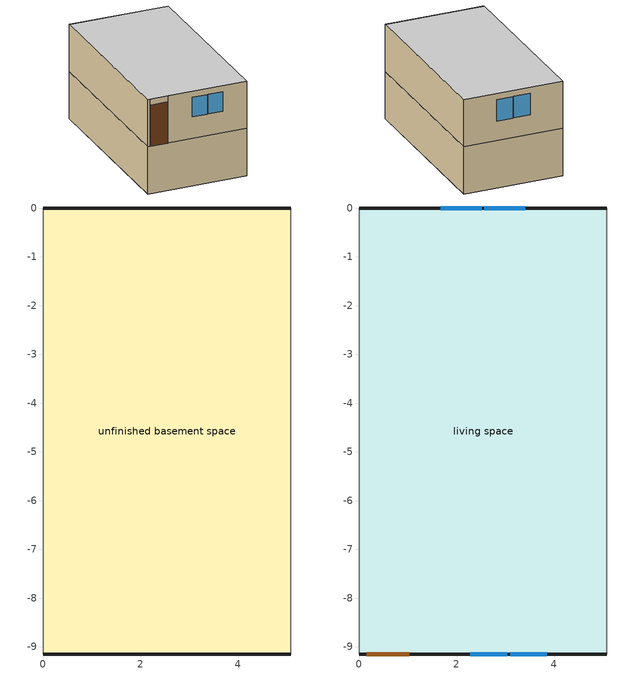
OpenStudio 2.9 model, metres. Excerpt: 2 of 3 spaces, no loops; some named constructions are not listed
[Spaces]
unfinished basement space
 floor foundation (FloorFndGrndUnfinB): 0,-9.14 0,0 5.08,0 5.08,-9.14 z-2.44
 wall adiabatic (WallFndGrndUnfinB Reversed): 0,0 0,-9.14 / 5.08,-9.14 5.08,0 z-2.44:0
 wall foundation (WallFndGrndUnfinB): 5.08,0 0,0 / 0,-9.14 5.08,-9.14 z-2.44:0
 roof outside (FloorUnfinBInsFin): 5.08,-9.14 5.08,0 0,0 0,-9.14 z0
living space
 floor adiabatic (FloorUnfinBInsFin Reversed): 0,-9.14 0,0 5.08,0 5.08,-9.14 z0
 wall outside (WallExtInsFin): 5.08,0 0,0 / 0,-9.14 0.13,-9.14 1.05,-9.14 5.08,-9.14 z0:2.44
 wall adiabatic (WallIntFinUninsFin Reversed): 0,0 0,-9.14 / 5.08,-9.14 5.08,0 z0:2.44
 window (WindowConstruction): 2.28,-9.14 3.03,-9.14 / 3.09,-9.14 3.85,-9.14 z1.13:2.13; 3.41,0 2.57,0 / 2.51,0 1.67,0 z1.02:2.13
 door (Door): 0.15,-9.14 1.02,-9.14 z0:2.13
 ceiling adiabatic (SurfaceTypeRoofAdiabatic Reversed): 5.08,-9.14 5.08,0 0,0 0,-9.14 z2.44
[Schedule:Ruleset]
res mv_1 dryer exhaust schedule: Default Day Schedule=Schedule Day 72
[Schedule:Day]
Schedule Day 72; res mv_1 dryer exhaust schedule allday1; res mv_1 dryer exhaust schedule allday3; res mv_1 dryer exhaust schedule allday6: 24, 0, 0
res mv_1 dryer exhaust schedule allday2: 9, 20, 0, 9, 30, 0.3, 9, 50, 1, 10, 0, 0.1, 24, 0, 0
res mv_1 dryer exhaust schedule allday4: 6, 30, 0, 6, 40, 0.5, 6, 50, 1, 7, 0, 0.9, 7, 40, 0, 7, 50, 0.1, 8, 10, 1, 8, 20, 0.3, 10, 40, 0, 10, 50, 0.8, 12, 10, 1, 12, 20, 0.5, 24, 0, 0
res mv_1 dryer exhaust schedule allday5: 21, 30, 0, 21, 40, 0.1, 22, 0, 1, 22, 10, 0.3, 22, 50, 0, 23, 0, 0.7, 23, 10, 1, 23, 20, 0.7, 24, 0, 0
res mv_1 dryer exhaust schedule allday7: 22, 30, 0, 22, 40, 0.8, 23, 40, 1, 23, 50, 0.2, 24, 0, 0
[Schedule:Rule] Schedule Ruleset=res mv_1 dryer exhaust schedule; Apply Sunday=Yes; Apply Monday=Yes; Apply Tuesday=Yes; Apply Wednesday=Yes; Apply Thursday=Yes; Apply Friday=Yes; Apply Saturday=Yes; Date Specification Type=SpecificDates; Specific Month 1=1; Specific Month 2=1; Specific Month 3=1; Specific Month 4=1; Specific Month 6=2; Specific Month 7=2; Specific Month 8=2; Specific Month 10=3; Specific Month 11=3; Specific Month 12=3; Specific Month 14=4; Specific Month 15=4; Specific Month 16=4; Specific Month 17=4; Specific Month 19=5; Specific Month 20=5; Specific Month 21=5; Specific Month 23=6; Specific Month 24=6; Specific Month 25=6; Specific Month 27=7; Specific Month 28=7; Specific Month 29=7; Specific Month 30=7; Specific Month 32=8; Specific Month 33=8; Specific Month 34=8; Specific Month 36=9; Specific Month 37=9; Specific Month 38=9; Specific Month 39=9; Specific Month 40=10; Specific Month 41=10; Specific Month 42=10; Specific Month 43=10; Specific Month 45=11; Specific Month 46=11; Specific Month 47=11; Specific Month 49=12; Specific Month 50=12; Specific Month 51=12; Specific Month 52=12
Name | Rule Order | Day Schedule | Specific Day 1 | Specific Day 2 | Specific Day 3 | Specific Day 4 | Specific Month 5 | Specific Day 5 | Specific Day 6 | Specific Day 7 | Specific Day 8 | Specific Month 9 | Specific Day 9 | Specific Day 10 | Specific Day 11 | Specific Day 12 | Specific Month 13 | Specific Day 13 | Specific Day 14 | Specific Day 15 | Specific Day 16 | Specific Day 17 | Specific Month 18 | Specific Day 18 | Specific Day 19 | Specific Day 20 | Specific Day 21 | Specific Month 22 | Specific Day 22 | Specific Day 23 | Specific Day 24 | Specific Day 25 | Specific Month 26 | Specific Day 26 | Specific Day 27 | Specific Day 28 | Specific Day 29 | Specific Day 30 | Specific Month 31 | Specific Day 31 | Specific Day 32 | Specific Day 33 | Specific Day 34 | Specific Month 35 | Specific Day 35 | Specific Day 36 | Specific Day 37 | Specific Day 38 | Specific Day 39 | Specific Day 40 | Specific Day 41 | Specific Day 42 | Specific Day 43 | Specific Month 44 | Specific Day 44 | Specific Day 45 | Specific Day 46 | Specific Day 47 | Specific Month 48 | Specific Day 48 | Specific Day 49 | Specific Day 50 | Specific Day 51 | Specific Day 52 | Specific Month 53 | Specific Day 53
res mv_1 dryer exhaust schedule allday ruleset1 | 6 | res mv_1 dryer exhaust schedule allday1 | 1 | 8 | 15 | 22 | 1 | 29 | 5 | 12 | 19 | 2 | 26 | 5 | 12 | 19 | 3 | 26 | 2 | 9 | 16 | 23 | 4 | 30 | 7 | 14 | 21 | 5 | 28 | 4 | 11 | 18 | 6 | 25 | 2 | 9 | 16 | 23 | 7 | 30 | 6 | 13 | 20 | 8 | 27 | 3 | 10 | 17 | 24 | 1 | 8 | 15 | 22 | 10 | 29 | 5 | 12 | 19 | 11 | 26 | 3 | 10 | 17 | 24 | 12 | 31
res mv_1 dryer exhaust schedule allday ruleset2 | 5 | res mv_1 dryer exhaust schedule allday2 | 2 | 9 | 16 | 23 | 1 | 30 | 6 | 13 | 20 | 2 | 27 | 6 | 13 | 20 | 3 | 27 | 3 | 10 | 17 | 24 | 5 | 1 | 8 | 15 | 22 | 5 | 29 | 5 | 12 | 19 | 6 | 26 | 3 | 10 | 17 | 24 | 7 | 31 | 7 | 14 | 21 | 8 | 28 | 4 | 11 | 18 | 25 | 2 | 9 | 16 | 23 | 10 | 30 | 6 | 13 | 20 | 11 | 27 | 4 | 11 | 18 | 25
res mv_1 dryer exhaust schedule allday ruleset3 | 4 | res mv_1 dryer exhaust schedule allday3 | 3 | 10 | 17 | 24 | 1 | 31 | 7 | 14 | 21 | 2 | 28 | 7 | 14 | 21 | 3 | 28 | 4 | 11 | 18 | 25 | 5 | 2 | 9 | 16 | 23 | 5 | 30 | 6 | 13 | 20 | 6 | 27 | 4 | 11 | 18 | 25 | 8 | 1 | 8 | 15 | 22 | 8 | 29 | 5 | 12 | 19 | 26 | 3 | 10 | 17 | 24 | 10 | 31 | 7 | 14 | 21 | 11 | 28 | 5 | 12 | 19 | 26
res mv_1 dryer exhaust schedule allday ruleset4 | 3 | res mv_1 dryer exhaust schedule allday4 | 4 | 11 | 18 | 25 | 2 | 1 | 8 | 15 | 22 | 3 | 1 | 8 | 15 | 22 | 3 | 29 | 5 | 12 | 19 | 26 | 5 | 3 | 10 | 17 | 24 | 5 | 31 | 7 | 14 | 21 | 6 | 28 | 5 | 12 | 19 | 26 | 8 | 2 | 9 | 16 | 23 | 8 | 30 | 6 | 13 | 20 | 27 | 4 | 11 | 18 | 25 | 11 | 1 | 8 | 15 | 22 | 11 | 29 | 6 | 13 | 20 | 27
res mv_1 dryer exhaust schedule allday ruleset5 | 2 | res mv_1 dryer exhaust schedule allday5 | 5 | 12 | 19 | 26 | 2 | 2 | 9 | 16 | 23 | 3 | 2 | 9 | 16 | 23 | 3 | 30 | 6 | 13 | 20 | 27 | 5 | 4 | 11 | 18 | 25 | 6 | 1 | 8 | 15 | 22 | 6 | 29 | 6 | 13 | 20 | 27 | 8 | 3 | 10 | 17 | 24 | 8 | 31 | 7 | 14 | 21 | 28 | 5 | 12 | 19 | 26 | 11 | 2 | 9 | 16 | 23 | 11 | 30 | 7 | 14 | 21 | 28
res mv_1 dryer exhaust schedule allday ruleset6 | 1 | res mv_1 dryer exhaust schedule allday6 | 6 | 13 | 20 | 27 | 2 | 3 | 10 | 17 | 24 | 3 | 3 | 10 | 17 | 24 | 3 | 31 | 7 | 14 | 21 | 28 | 5 | 5 | 12 | 19 | 26 | 6 | 2 | 9 | 16 | 23 | 6 | 30 | 7 | 14 | 21 | 28 | 8 | 4 | 11 | 18 | 25 | 9 | 1 | 8 | 15 | 22 | 29 | 6 | 13 | 20 | 27 | 11 | 3 | 10 | 17 | 24 | 12 | 1 | 8 | 15 | 22 | 29
res mv_1 dryer exhaust schedule allday ruleset7 | 0 | res mv_1 dryer exhaust schedule allday7 | 7 | 14 | 21 | 28 | 2 | 4 | 11 | 18 | 25 | 3 | 4 | 11 | 18 | 25 | 4 | 1 | 8 | 15 | 22 | 29 | 5 | 6 | 13 | 20 | 27 | 6 | 3 | 10 | 17 | 24 | 7 | 1 | 8 | 15 | 22 | 29 | 8 | 5 | 12 | 19 | 26 | 9 | 2 | 9 | 16 | 23 | 30 | 7 | 14 | 21 | 28 | 11 | 4 | 11 | 18 | 25 | 12 | 2 | 9 | 16 | 23 | 30
